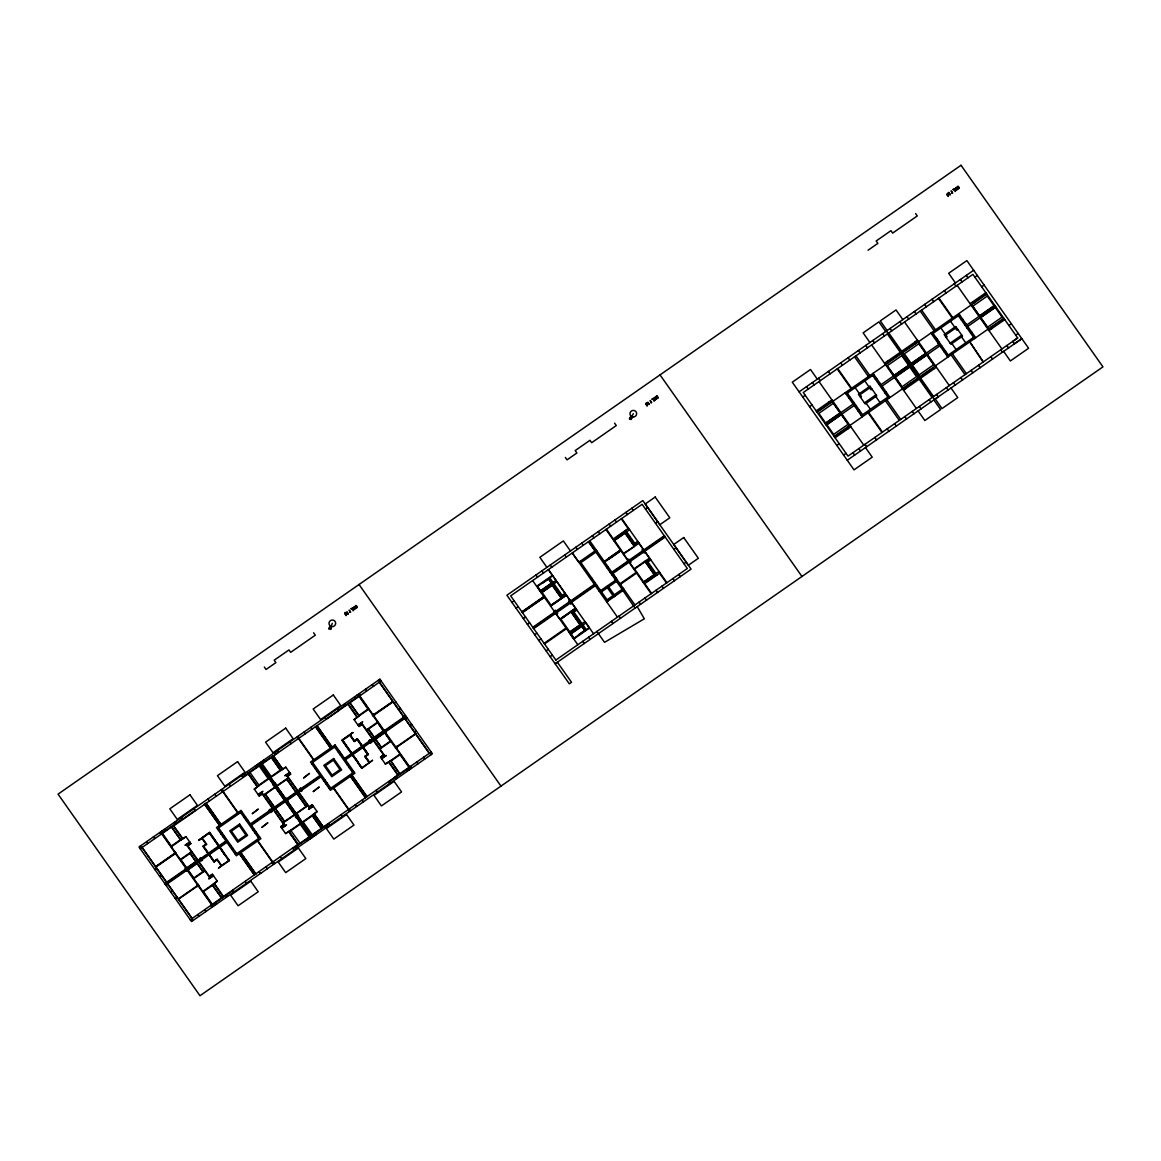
<?xml version="1.0" encoding="UTF-8"?>
<svg xmlns="http://www.w3.org/2000/svg" width="1161" height="1161" viewBox="0 0 1161 1161"><rect width="100%" height="100%" fill="white"/><g stroke="black" fill="none" stroke-linecap="round" stroke-linejoin="round"><path stroke-width="1.5" d="M331.03 626.403L332.322 623.326M631.671 416.61L633.311 413.708M629.567 418.758C632.368 413.751 626.65 422.053 631.744 417.931C628.957 422.938 634.646 414.622 629.567 418.758M352.567 607.885L350.941 608.741L352.668 609.293M653.556 398.252L651.931 399.123L653.658 399.66M954.531 188.633L952.92 189.49L954.647 190.041M868.036 250.239L877.876 243.375L876.178 240.966L890.951 230.676L892.649 233.085L917.263 215.946L915.565 213.522M950.162 194.932L948.827 192.349L950.061 194.584L947.666 193.147L948.102 195.948C943.922 190.143 950.293 200.563 947.884 193.553M154.906 838.489L153.237 837.052M139.944 848.314L141.323 847.356L140.379 846.006M160.697 834.106L182.379 818.882M221.925 791.352L223.101 790.525M242.765 776.84L244.652 775.519L243.839 774.387L245.029 773.56L245.827 774.706L273.111 755.695L282.631 769.162L285.737 767.073L290.714 774.14L287.347 776.491M297.796 738.512L298.987 737.685M338.519 710.14L359.083 695.831M380.837 680.549L379.458 681.507L378.501 680.157M275.128 754.403L276.303 753.576M360.316 695.076L359.126 695.903L358.285 694.684L359.46 693.872L360.49 695.323M140.234 848.72L162.018 833.627L175.34 852.406M273.343 756.014L359.083 696.411L368.008 709.11L358.909 715.452L349.969 702.768M381.113 680.941L359.417 696.15L372.681 714.973M173.802 825.819L248.193 773.995M799.087 391.837L973.673 270.252M802.744 397.033L805.212 395.32M974.863 277.16L977.33 275.447M645.487 509.069L647.707 507.517M511.928 602.356L514.149 600.817M536.672 586.32L552.418 575.334L548.384 569.601L570.515 601.035L594.388 584.375M540.228 591.384L537.441 586.436L548.703 578.599L551.867 583.098M542.463 583.243L548.543 579.005L551.431 583.098L540.678 590.586M170.957 846.34L182.19 838.532M259.048 784.996L268.162 778.654L259.222 765.97L248.469 773.458L257.553 786.447M596.29 550.067L578.817 562.243L572.271 552.955L617.463 617.144M171.248 846.746L185.891 836.544L190.912 843.655L187.487 846.05M357.124 717.28L368.574 709.313M257.278 786.897L254.215 789.016L259.208 796.098L262.575 793.747M258.903 785.765L254.361 789.219M281.006 770.367L285.867 767.261M358.764 716.221L354.163 719.704M628.594 528.299L613.298 538.951L606.405 529.169M186.065 836.776L181.218 839.795M625.286 531.216L615.867 537.761L616.622 538.835M597.146 551.272L580.892 562.592L580.036 561.387L607.943 601.021M552.941 582.343L540.692 591.065M516.006 608.146L518.227 606.608M553.028 582.459L555.988 580.398M613.864 540.75L626.04 532.275M626.635 531.796L629.596 529.735M625.024 533.102L614.517 540.416L623.805 553.797M541.186 592.734L552.331 585.086M553.986 583.809L556.946 581.748M542.042 592.429L552.244 585.318M809.536 406.698L812.003 404.971M981.669 286.811L984.122 285.098M189.751 842.015L185.02 845.31L189.925 842.262M258.047 794.458L262.908 791.352L258.177 794.646M289.568 772.5L284.837 775.795L289.728 772.747M357.864 724.943L362.725 721.837L357.994 725.132M174.411 853.596L155.661 866.657L142.164 847.486M392.795 701.505L374.045 714.566L392.868 701.563M155.69 866.745L174.469 853.669M521.928 611.847L543.885 596.551M155.893 867.035L174.731 854.032M374.292 714.929L393.071 701.854M522.015 611.963L543.958 596.681L544.393 597.276L522.435 612.573M187.342 845.847L190.767 843.466M259.034 795.851L262.444 793.558M287.202 776.303L290.584 773.952M358.836 726.336L362.305 724M522.348 612.457L544.306 597.16M362.435 724.203L359.01 726.583L354.032 719.515L357.08 717.382L347.894 704.176M156.619 868.21L155.139 869.894M393.927 702.942L396.032 702.129M198.647 840.071L209.56 832.466L218.965 845.847M352.973 732.591L342.06 740.181L351.478 753.562L341.944 740.167L352.915 732.518L350.143 734.986L354.323 740.921L357.298 738.744L362.377 745.957M198.85 840.361L201.883 838.242L206.063 844.178L202.986 846.224L208.066 853.437M219.922 847.196L224.813 854.757L209.459 832.959L202.174 838.039L206.687 844.294L203.726 846.34M986.777 294.081L918.453 341.769L917.451 340.347L914.694 342.263L915.652 343.612M816.168 410.892L831.929 399.906M884.537 363.262L900.297 352.291M901.691 351.319L917.451 340.347M970.074 303.703L985.82 292.732M655.515 523.306L657.721 521.753M816.778 411.763L829.781 402.707M887.904 362.217L900.907 353.162M902.315 352.189L915.318 343.134M973.44 302.658L986.444 293.602M217.804 829.433L219.023 828.577M241.082 813.208L242.315 812.352M311.845 763.923L313.078 763.067M335.137 747.699L336.371 746.842M817.112 412.242L885.538 364.685M885.495 364.627L901.241 353.641M902.648 352.668L918.409 341.697M620.424 550.067L608.654 558.252L609.133 558.92L620.859 550.662M604.271 561.402L620.467 550.125M523.306 618.523L525.527 616.984M604.692 562.011L620.903 550.735M873.899 374.597L846.079 393.971L847.298 393.115L862.536 414.753M931.79 334.266L959.625 314.892M180.274 859.561L191.492 851.739M366.528 729.848L377.601 722.127M191.507 851.913L189.954 853.001L196.122 861.752M366.6 729.964L368.168 728.89L374.321 737.641M180.55 859.953L191.768 852.145M634.806 543.392L637.766 541.331M562.127 595.375L565.088 593.315L552.738 575.783L549.777 577.844L562.809 596.362L565.77 594.301L593.576 633.775M633.79 545.568L638.463 542.318M159.565 876.163L161.655 875.35M400.443 708.399L398.963 710.082M623.544 553.434L634.399 546.425L624.966 533.03M203.102 846.238L206.556 844.265M221.025 834.019L222.259 833.148M244.318 817.794L245.551 816.938M315.081 768.509L316.3 767.653M338.359 752.284L339.592 751.428M354.236 741.415L357.486 739.151M362.014 746.218L357.182 739.368L354.207 741.545L349.853 735.189L342.568 740.268L357.907 762.066L352.422 754.911M561.111 597.552L562.185 596.798L552.607 583.185L543.188 589.744L543.928 590.804M623.312 554.145L639.072 543.174M551.054 605.229L561.431 598.017M551.069 605.273L556.67 601.92M875.409 379.342L876.642 378.486M934.532 338.17L935.766 337.314L939.162 342.132L937.943 342.988M550.648 606.173L566.408 595.187L552.244 604.46M849.155 398.354L850.389 397.497M961.468 320.131L962.701 319.275M606.826 567.627L608.059 566.771M590.702 579.15L591.936 578.294M527.384 624.313L529.605 622.775M223.086 836.936L224.305 836.08M246.379 820.711L247.598 819.855M317.127 771.426L318.361 770.57M340.42 755.216L341.653 754.36M878.804 384.175L880.038 383.319M860.432 397.178L861.418 396.496L860.098 394.609L869.705 387.919L871.026 389.806L872.013 389.109M946.157 337.474L947.144 336.792L945.823 334.905L955.416 328.215L956.751 330.101L957.738 329.405M852.551 403.186L853.785 402.316M964.864 324.949L966.097 324.093M554.131 611.107L555.422 610.207L557.599 613.313L556.308 614.213L559.791 619.147L575.551 608.175L572.068 603.241L570.777 604.141L570.153 603.241L556.975 612.413M569.891 600.135L568.6 601.035L569.224 601.935L556.046 611.107M627.448 560.037L628.74 559.138L630.931 562.243L629.639 563.143M643.209 549.066L641.96 549.937L642.584 550.836L629.378 560.037M186.224 867.862L185.034 868.675L186.732 871.098L187.922 870.271M383.551 730.429L384.654 729.659L386.352 732.069L385.249 732.838M593.924 583.707L595.158 582.851M610.309 572.576L611.542 571.72M166.647 882.273L185.412 869.212M186.587 868.384L199.982 859.053M201.172 858.24L225.931 840.985M250.457 823.904L269.468 810.668M270.644 809.841L283.995 800.553M286.448 798.841L299.799 789.553M300.975 788.725L319.986 775.49M344.512 758.409L369.271 741.153M370.461 740.341L383.856 731.009M385.031 730.182L403.796 717.121M532.797 627.303L554.74 611.992M611.876 572.199L628.086 560.937M643.833 549.937L664.266 535.743M825.123 423.605L853.175 404.072M880.996 384.683L909.252 365.018M938.901 344.367L909.948 364.525L910.964 365.976L939.917 345.804M966.721 324.978L994.774 305.445M165.53 884L166.691 883.187M167.097 882.897L226.38 841.609M250.892 824.542L320.421 776.114M344.948 759.033L369.72 741.792M404.231 717.745L370.896 740.965L406.132 716.497M404.638 717.469L405.799 716.656M533.233 627.912L555.19 612.616M570.951 601.645L594.838 584.999L533.291 627.999M612.311 572.823L628.507 561.547M644.268 550.561L664.731 536.309M165.254 884.261L226.439 841.71M250.965 824.629L320.494 776.216M345.02 759.134L369.779 741.879M612.384 572.924L664.803 536.411M167.605 883.623L186.355 870.561M187.545 869.734L200.94 860.417M202.116 859.59L226.888 842.335M251.415 825.253L270.411 812.018M271.601 811.205L273.488 809.885M284.938 801.903L273.793 809.667L282.907 822.627L294.662 814.456L285.911 802.019M287.406 800.19L298.551 792.426M300.743 790.902L298.856 792.223L309.145 806.779M301.933 790.075L320.929 776.84M345.456 759.758L370.228 742.503M371.404 741.69L384.799 732.359M385.989 731.532L404.739 718.47M533.726 628.609L555.684 613.313M571.444 602.341L595.332 585.695M612.805 573.534L629.001 562.243M630.292 561.343L643.513 552.143L644.152 553.042L645.255 552.259L649.405 558.151M644.761 551.272L665.224 537.021M826.139 425.057L854.191 405.508M882.026 386.134L910.268 366.455M967.737 326.43L995.804 306.896M595.68 586.203L596.914 585.347M611.92 574.884L613.153 574.027L616.636 578.976L615.403 579.832M854.83 406.408L856.063 405.552M967.142 328.171L968.361 327.315M881.75 388.369L882.984 387.498M940.889 347.183L942.108 346.326M864.452 402.867L876.018 394.813L875.104 395.596M950.162 343.163L961.743 335.108M229.747 846.398L230.966 845.542M253.025 830.173L254.259 829.317M323.788 780.889L325.022 780.032M347.081 764.664L348.315 763.807M534.699 634.69L536.904 633.151M599.163 591.152L600.397 590.281M615.649 580.181L600.629 590.63L601.485 591.849L616.506 581.385M858.226 411.241L859.459 410.384M970.538 333.004L971.772 332.148M575.58 608.219L561.953 618.262M885.146 393.187L886.38 392.331M944.285 352.001L945.518 351.144M571.183 611.862L560.821 619.089L565.871 614.982M172.278 890.443L170.798 892.127M362.958 747.568L367.79 754.418L364.714 756.464L369.213 762.704L361.927 767.784L360.766 766.753L361.84 768.277M571.517 612.326L572.591 611.571L582.183 625.184L572.75 631.744L572.01 630.684M576.175 609.075L573.229 611.136L586.261 629.654L589.222 627.593L585.971 622.964L583.011 625.039M633.775 569.035L649.536 558.049M213.914 861.593L217.165 859.329M231.794 849.315L233.027 848.459M255.086 833.09L256.32 832.234M325.849 783.806L327.083 782.949M349.142 767.595L350.375 766.739M364.83 756.479L368.081 754.215M409.717 725.349L411.807 724.537M634.545 569.05L645.124 561.677M357.675 762.516L360.563 766.608M645.472 562.156L650.145 558.905M573.911 612.123L576.872 610.062M193.437 878.267L204.67 870.445M647.867 561.953L650.828 559.892M204.786 870.779L203.233 871.867L197.065 863.102M379.879 748.83L381.447 747.742L375.279 738.991M193.713 878.659L204.946 870.852M379.966 748.947L391.054 741.24M619.989 583.736L636.184 572.446M861.302 415.609L887.889 397.077M947.028 355.905L973.615 337.387M538.777 640.48L540.982 638.942M620.424 584.331L636.62 573.055M935.374 365.802L987.996 329.158M235.03 853.901L236.263 853.045M258.322 837.676L259.542 836.82M329.071 788.392L330.304 787.535M352.363 772.181L353.597 771.325M834.149 436.42L918.278 377.833M919.672 376.846L935.432 365.875M1003.801 318.259L988.04 329.231L988.998 330.58L1004.758 319.609M834.483 436.899L847.486 427.843M918.612 378.312L905.275 386.889L906.219 388.238L903.461 390.154L919.222 379.183M920.005 377.34L933.009 368.284M991.146 327.794L1004.134 318.738M673.931 549.472L676.152 547.934M835.093 437.77L850.853 426.798M920.629 378.21L936.376 367.224M229.327 860.562L228.267 859.038L228.833 860.475L221.548 865.555L217.18 859.198L214.234 861.259L209.386 854.525M363.335 747.307L368.414 754.519L365.338 756.566L369.517 762.501L372.536 760.397M175.209 898.411L177.314 897.598M416.219 730.82L414.738 732.489M208.965 876.54L212.376 874.16L213.537 875.815L208.675 878.906L213.363 875.568L217.354 881.243L202.74 891.488M284.053 824.252L280.672 826.603L285.664 833.671L300.655 823.294L296.635 817.576M308.826 806.997L312.193 804.646L317.171 811.728L314.123 813.846L323.368 826.98M383.914 754.708L380.489 757.088L385.467 764.156L400.081 754.055M544.088 643.339L566.046 628.043L566.481 628.652L544.524 643.949M209.096 876.744L212.55 874.407M280.817 826.792L284.184 824.441M308.957 807.2L312.367 804.892M380.619 757.277L384.044 754.897M607.087 599.802L623.341 588.496L624.197 589.701L606.71 601.877M623.341 588.496L622.107 589.353L588.511 541.636L595.056 550.924M197.094 885.814L178.315 898.89L155.966 867.093M396.67 746.712L415.507 733.708M197.355 886.177L178.518 899.18L192.087 918.409M396.931 747.074L415.711 733.999M281.659 827.996L286.564 824.949L281.833 828.243M313.209 806.097L308.478 809.391L313.354 806.285M381.476 758.481L386.366 755.434L381.65 758.728M836.791 445.403L839.258 443.676M1008.909 325.515L1011.376 323.803M569.833 631.889L580.036 624.792M569.253 632.6L580.34 624.879L570.907 611.47M582.053 623.689L585.013 621.628M643.745 581.937L654.253 574.622L644.863 561.3M643.223 582.43L655.385 573.955M656.038 573.563L658.998 571.502L660.014 572.924L644.718 583.577L651.597 593.373M546.076 650.857L548.297 649.318M583.098 625.155L570.211 633.95L573.781 639.014L589.527 628.043M571.11 633.804L581.864 626.316L584.738 630.408L578.657 634.646L579.107 635.299M656.139 575.014L646.721 581.574L645.966 580.515M217.223 881.039L212.724 884.537M285.519 833.482L290.366 830.463M317.04 811.524L312.44 815.022M385.336 763.967L390.183 760.948M203.03 891.88L214.248 884.058M291.106 830.536L300.22 824.194L309.145 836.892L298.043 844.657L288.784 831.595L297.782 844.439L212.318 904.332L203.378 891.633M573.984 637.897L574.942 638.202M570.661 633.63L573.911 638.245L585.173 630.408L582.009 625.91M550.154 656.647L552.36 655.109M683.96 563.724L686.18 562.171M843.597 455.054L846.05 453.341M1015.715 335.181L1018.168 333.454M1017.675 337.967L848.009 456.128L803.252 392.534L972.903 274.373L1017.675 337.967L1012.755 341.392L1014.453 343.801L1021.84 338.664L935.244 398.963L942.006 408.57L957.767 397.599L951.004 387.992M555.843 660.058L687.327 568.484L642.12 504.295L510.666 595.869L555.858 660.043M847.254 460.249L938.233 396.888L936.535 394.479M397.599 774.924L394.725 777.217M190.273 919.802L211.97 904.593L198.792 885.712M394.769 777.26L312.178 834.774L303.239 822.09L312.353 815.748L321.278 828.432M431.166 752.038L409.383 767.116L396.046 748.337M211.084 905.667L232.868 890.603M410.704 766.637L409.514 767.465L410.37 768.669L411.545 767.856L410.53 766.405M190.564 920.194L191.942 919.236L192.886 920.586M272.414 863.058L273.59 862.246M293.254 848.546L328.621 823.918M348.285 810.218L349.476 809.391M389.008 781.861L409.572 767.537L410.37 768.669M431.442 752.43L430.063 753.387L431.021 754.752M953.268 189.519L954.864 189.809M652.279 399.137L653.614 399.384M351.29 608.77L352.9 609.061M955.14 189.882C956.62 191.623 953.907 192.16 955.372 190.346M654.151 399.515C655.689 401.198 652.642 401.793 654.412 400.008M353.162 609.133C354.744 610.701 351.768 611.47 353.408 609.612M955.837 189.591A1.974 1.945 -26.4 0 0 956.301 189.998L957.245 189.258M956.287 190.201L957.52 189.287M655.297 399.819L656.531 398.92M356.108 607.885L357.095 607.363M958.086 188.648L959.044 188.009M657.097 398.267L658.069 397.701M356.354 606.086L355.179 606.579M354.134 609.003L355.266 608.509M956.533 188.097L955.358 188.575M958.333 186.848L957.157 187.327M655.544 397.715L654.369 398.208M655.109 399.355L656.27 398.92M657.547 396.699L656.604 396.133L656.168 396.946M354.7 607.493L354.831 607.653A2.54 2.496 -26.4 0 0 354.555 607.348L353.379 607.827M656.038 397.875L655.907 397.701A1.785 1.756 -26.4 0 0 655.109 397.12L654.093 398.223M957.419 188.358L957.506 188.474A2.148 2.119 -26.4 0 0 957.999 188.909L959.32 187.995M356.848 606.245L356.717 606.071A1.8 1.771 -26.4 0 0 355.919 605.491L354.903 606.593M355.44 607.609L355.527 607.711A2.148 2.119 -26.4 0 0 356.035 608.161L357.341 607.247M353.641 608.872L353.728 608.974A2.133 2.09 -26.4 0 0 354.236 609.409L355.542 608.495M958.826 186.994L958.768 186.936A1.8 1.771 -26.4 0 0 957.898 186.239L956.882 187.342M656.415 397.962L656.516 398.092A2.148 2.119 -26.4 0 0 657.024 398.542L658.345 397.701M355.048 607.493L354.918 607.334A1.785 1.756 -26.4 0 0 354.12 606.739L353.104 607.842M957.027 188.256L956.969 188.184A1.785 1.756 -26.4 0 0 956.098 187.501L955.082 188.59M272.791 755.927L282.326 769.38M282.167 769.308L272.995 756.362L262.241 763.865L271.181 776.549L280.294 770.207L271.355 757.509M289.06 831.378L298.333 844.453M570.443 550.967L563.375 540.924L539.85 557.324L546.918 567.366M966.286 275.389L967.984 277.813M960.379 279.511L962.077 281.92M1006.834 345.499L1008.546 347.923M972.816 301.787L973.774 303.137M990.797 327.315L991.755 328.665M971.51 304.704L979.521 316.082M980.537 317.534L988.533 328.897M955.445 282.936L948.653 273.285L966.866 260.601L1028.602 348.256L1010.375 360.955L1003.612 351.348M957.143 285.345L979.028 316.416M980.044 317.867L1001.914 348.939M954.226 283.792L955.924 286.201M1000.695 349.795L1002.393 352.204M944.372 290.656L946.07 293.065M990.841 356.645L992.539 359.054M958.768 313.688L975.704 337.735L974.471 338.591L958.391 315.748M938.944 298.029L952.862 317.809M938.451 298.377L952.368 318.143M950.54 321.22L954.748 327.213M961.54 336.864L965.763 342.858M932.036 299.248L933.734 301.657M978.491 365.251L980.189 367.66M924.649 304.385L926.347 306.809M971.104 370.388L972.802 372.812M940.889 327.939L945.098 333.933M951.889 343.583L956.113 349.577M921.616 310.089L935.534 329.869M952.47 353.916L966.387 373.682M920.223 311.061L934.141 330.841M951.077 354.874L964.994 374.655M933.023 333.41L948.261 355.048M930.948 333.062L947.869 357.109M914.375 311.54L916.073 313.963M960.844 377.543L962.542 379.952M906.988 316.692L908.686 319.101M953.457 382.68L955.155 385.104M902.837 319.58L896.045 309.929L880.285 320.9L887.077 330.551M904.535 321.989L926.405 353.06M949.306 385.583L927.421 354.511L912.386 365.178L919.178 374.843L933.691 364.728L926.899 355.077M917.916 342.045L925.912 353.408M926.928 354.86L934.939 366.223M932.675 367.79L933.633 369.154M899.92 321.612L901.618 324.035M946.375 387.614L948.073 390.023M890.066 328.476L891.764 330.885M910.645 364.032L888.775 332.975L887.381 333.947L932.138 397.526M911.675 365.483L933.546 396.554M886.38 331.045L934.547 399.457M885.683 331.538L878.877 321.873L863.131 332.859L869.923 342.51M933.836 399.935L940.599 409.543L924.853 420.514L918.09 410.921M882.694 333.613L884.392 336.022M929.148 399.616L930.846 402.025M872.84 340.478L874.538 342.887M887.294 361.347L888.252 362.696M919.309 406.466L921.007 408.875M885.988 364.278L893.985 375.642M895 377.093L903.011 388.456M871.621 344.919L893.491 375.99M894.507 377.441L916.392 408.498M865.772 345.397L867.47 347.807M912.241 411.4L913.939 413.809M858.385 350.549L860.083 352.959M904.84 416.538L906.552 418.947M873.043 373.392L889.979 397.439M872.666 375.453L888.745 398.296M855.933 355.846L869.85 375.613M886.772 399.66L900.689 419.426M854.54 356.819L868.457 376.585M885.379 400.632L899.296 420.398M864.814 380.924L869.023 386.918M875.829 396.569L880.038 402.548M848.11 357.704L849.808 360.113M894.58 423.692L896.277 426.102M840.724 362.842L842.422 365.251M887.193 428.83L888.891 431.253M855.164 387.643L859.372 393.637M866.179 403.288L870.387 409.282M837.705 368.53L851.623 388.311M868.559 412.344L882.476 432.124M837.212 368.879L851.129 388.645M868.065 412.692L881.983 432.458M845.223 392.766L862.144 416.814M828.373 371.433L830.071 373.857M874.843 437.436L876.54 439.845M818.534 378.297L820.232 380.706M865.003 444.3L866.701 446.709M817.3 379.154L810.509 369.503L792.295 382.187L854.017 469.857L872.23 457.158L865.467 447.565M818.998 381.563L840.883 412.634M863.769 445.142L841.899 414.085L826.85 424.752L833.656 434.403L848.169 424.302L841.362 414.637M832.379 401.604L840.39 412.968M841.406 414.419L849.417 425.782M829.172 401.837L830.115 403.186M847.153 427.364L848.096 428.714M812.381 382.579L814.079 384.988M858.85 448.581L860.548 450.99M806.474 386.7L808.172 389.109M852.943 452.688L854.641 455.112M660.029 374.887L801.961 576.495M654.717 398.905L654.731 398.92A2.424 2.38 -26.4 0 1 654.441 398.383M614.575 423.155L616.273 425.565L591.66 442.704L589.962 440.295L575.188 450.584L576.886 452.993L567.047 459.858L565.349 457.449M678.75 574.463L680.273 576.625M631.816 508.242L633.34 510.419M672.843 578.57L674.367 580.747M625.895 512.364L627.433 514.526M621.701 518.517L666.907 582.706M638.927 543.275L643.063 549.153M621.295 518.807L628.174 528.589M659.593 573.215L666.487 582.996M625.634 530.359L635.502 544.378M647.185 560.966L657.053 574.985M624.995 530.809L634.864 544.814M646.546 561.416L656.415 575.435M625.097 532.928L633.935 545.467M645.618 562.069L654.441 574.608M661.973 586.145L663.497 588.322M615.04 519.925L616.564 522.102M656.067 590.252L657.59 592.429M609.119 524.046L610.657 526.209M634.283 568.687L643.716 582.082M623.602 553.942L627.738 559.834M629.93 562.94L634.066 568.832M605.94 529.489L651.147 593.692M598.263 531.607L599.787 533.784M644.979 597.973L646.517 600.15M592.357 535.729L593.881 537.891M639.072 602.095L640.596 604.257M589.744 540.779L634.936 604.968M622.964 590.557L635.067 608.117M581.763 543.101L583.301 545.264M607.769 585.666L615.083 596.043M606.55 586.523L613.85 596.899M575.856 547.208L577.38 549.385M619.016 616.056L620.54 618.232M564.739 554.943L566.278 557.12M611.412 621.353L612.935 623.53M550.227 565.073L551.751 567.236M596.885 631.468L604.547 642.352L644.326 618.798L637.215 606.593M548.558 578.759L551.635 583.127M581.893 626.113L584.97 630.481M552.273 584.999L561.706 598.408M552.157 585.202L561.271 598.133M571.023 611.978L580.123 624.908M541.926 570.835L543.464 573.012M588.656 637.2L590.18 639.377M536.019 574.956L537.543 577.133M582.749 641.322L584.273 643.499M537.587 586.465L540.634 590.804M541.897 592.226L551.359 605.679M560.502 618.653L569.964 632.106M570.893 633.775L573.969 638.144M532.623 580.573L577.815 644.747M359.039 584.505L500.971 786.113M353.742 608.553L353.728 608.524A2.424 2.38 -26.4 0 1 353.452 608.016M429.381 753.271L379.328 682.189L429.236 753.257M373.726 686.093L372.042 684.656M423.765 757.175L424.563 759.236M365.642 689.112L366.441 691.172M418.163 763.706L416.48 762.255M359.721 695.947L373.044 714.726M373.857 715.887L383.914 730.167M385.539 732.635L395.683 746.871L396.409 746.349L397.236 747.51L395.857 748.468L373.421 716.192M396.423 748.076L409.673 766.913M313.586 632.774L315.299 635.183L290.671 652.337L288.973 649.928L274.199 660.203L275.897 662.626L266.058 669.476L264.36 667.067M358.314 696.368L356.848 695.236M408.803 768.074L409.369 769.83M354.787 696.673L355.353 698.429M407.293 771.267L405.842 770.135M349.838 702.855L358.967 715.815M390.633 760.803L399.761 773.777L390.967 760.992L400.081 754.65L409.006 767.334L397.86 775.142L388.514 762.037M348.198 703.972L357.414 717.077M361.419 722.752L385.002 756.101M388.92 761.819L398.15 774.938M361.042 723.013L362 724.217M362.072 724.449L372.405 738.976M373.276 740.384L383.609 754.911M383.681 755.158L384.639 756.362M359.402 724.217L360.215 725.378M382.042 756.362L382.854 757.523M345.688 705.148L344.89 704.016L343.7 704.843L344.512 705.975M396.177 776.869L396.975 778.001L395.799 778.828L395.001 777.696M388.79 781.542L389.588 783.602M337.067 709.008L338.751 710.474L325.936 719.37L325.153 717.309M372.492 760.324L361.811 768.393L352.349 754.955M357.283 738.86L362.305 746.015M363.262 747.365L368.284 754.505M357.167 739.484L361.942 746.262M362.885 747.626L367.66 754.403M350.274 735.015L354.352 740.805M365.454 756.58L369.532 762.371M342.684 740.297L351.841 753.3M352.799 754.65L361.956 767.653M377.659 791.904L375.99 790.452M317.069 725.683L332.09 747.016M351.972 775.258L366.992 796.606M316.895 725.756L331.944 747.133M351.827 775.359L366.861 796.722M316.213 726.235L331.349 747.539M351.13 775.838L366.266 797.143M315.618 726.655L330.667 748.018M350.535 776.259L365.584 797.622M315.487 726.771L330.508 748.119M350.39 776.361L365.425 797.694M312.353 728.832L310.684 727.396M362.406 799.914L363.19 801.975M304.284 731.851L305.067 733.912M356.79 806.445L355.121 804.994M299.204 737.99L298.188 736.538L296.998 737.366L298.029 738.817M349.258 809.086L350.274 810.538L349.084 811.35L348.068 809.899M298.798 738.367L313.847 759.729M333.729 787.971L348.764 809.333M298.508 738.57L313.543 759.933M333.425 788.174L348.474 809.536M291.164 743.591L289.481 742.155M341.203 814.674L342.002 816.734M277.566 750.456L278.364 752.517M330.087 825.036L328.403 823.599M276.478 753.823L275.462 752.372L274.272 753.199L275.302 754.65M326.749 825.224L327.547 826.356L326.372 827.183L325.559 826.037M288.349 773.705L289.162 774.866M310.988 805.85L311.801 807.011M273.43 756.058L282.689 769.206L270.731 777.449L274.765 783.167M286.622 774.837L287.522 776.085M287.638 776.288L297.927 790.844M309.247 806.982L310.161 808.23M286.201 775.127L288.276 777.826L276.536 785.997L275.433 784.43M297.608 791.076L288.479 778.117L276.739 786.287L285.49 798.724M298.435 792.513L307.68 805.386L295.939 813.556L287.188 801.134M309.842 808.448L307.883 805.676L296.142 813.846L297.245 815.414M286.985 779.263L296.055 792.15M296.998 793.5L306.083 806.387M271.485 757.422L280.614 770.396M286.854 779.365L295.924 792.252M296.926 793.558L305.996 806.445M312.294 815.37L321.423 828.344M264.969 761.369L263.518 760.237M315.458 833.09L316.024 834.832M261.443 761.689L262.009 763.43M313.963 836.268L312.498 835.136M261.689 763.662L260.877 762.516L258.424 764.243L259.222 765.375M312.178 835.369L312.977 836.515L310.509 838.227L309.711 837.081M275.578 784.328L276.637 785.823M276.942 786.258L285.635 798.623M287.333 801.032L296.04 813.382M296.345 813.817L297.39 815.312M298.203 816.473L302.237 822.191L314.123 813.919L323.309 827.053M261.094 764.069L274.62 783.269M298.058 816.575L311.569 835.76M259.44 763.082L311.961 837.662M259.817 764.968L273.328 784.168M274.156 785.329L275.259 786.897L263.503 795.067L261.559 792.295M284.213 799.61L275.462 787.187L263.707 795.358L272.966 808.23M295.968 816.314L294.865 814.746L283.11 822.917L285.2 825.616M296.781 817.475L310.292 836.66M273.183 784.27L269.163 778.552L257.263 786.824L247.786 773.342M273.996 785.431L275.055 786.926M275.36 787.361L284.053 799.711M285.766 802.135L294.459 814.485M294.763 814.92L295.823 816.415M258.888 765.607L257.437 764.475M309.377 837.313L309.943 839.069M255.362 765.912L255.942 767.668M307.883 840.506L306.431 839.374M249.978 772.399L259.106 785.373M265.448 794.269L274.518 807.156M275.476 808.506L284.547 821.393M290.772 830.362L300.046 843.234M265.318 794.356L274.388 807.243M275.346 808.593L284.416 821.48M261.24 792.528L262.139 793.761M262.255 793.964L272.545 808.535M273.474 809.899L283.748 824.455M283.864 824.673L284.779 825.906M259.6 793.732L260.412 794.893M282.225 825.877L283.037 827.038M296.316 846.413L297.114 847.545L295.939 848.372L295.141 847.24M242.983 777.144L241.314 775.708M293.036 848.227L293.82 850.287M229.399 784.009L230.183 786.07M281.905 858.589L280.236 857.152M223.318 790.844L222.302 789.393L221.127 790.22L222.143 791.671M273.372 861.926L274.388 863.378L273.212 864.205L272.196 862.754M222.927 791.207L237.961 812.569M257.844 840.811L272.879 862.173M222.622 791.41L237.671 812.787M257.553 841.014L272.588 862.376M216.28 795.749L214.596 794.313M266.319 866.832L267.117 868.892M208.196 798.768L208.995 800.829M260.717 873.348L259.034 871.911M220.996 824.397L205.976 803.049L220.851 824.499M240.878 852.624L255.913 873.972M240.733 852.725L255.768 874.088M205.12 803.615L220.256 824.905M240.037 853.204L255.188 874.509M204.539 804.022L219.574 825.384L204.394 804.138M239.456 853.625L254.491 874.988M239.311 853.727L254.332 875.06M245.45 881.373L246.248 883.434M193.727 808.84L195.411 810.291L182.611 819.216L181.813 817.141M219.037 845.788L209.575 832.35L198.908 840.433M219.995 847.138L229.457 860.577L218.428 868.152L221.243 865.758L217.063 859.822L214.088 861.999L209.009 854.786M209.444 833.09L218.602 846.093M219.545 847.443L228.702 860.461M203.61 846.325L208.501 853.132M203.306 846.529L208.138 853.379M209.082 854.743L214.117 861.883M234.319 891.735L232.65 890.284M176.399 823.062L175.601 821.915L174.411 822.743L175.224 823.875M226.888 894.768L227.687 895.9L226.511 896.727L225.698 895.595M188.546 843.22L189.359 844.381M211.171 875.365L211.984 876.526M182.843 838.663L173.54 825.602L162.38 833.409L171.32 846.093M186.761 844.395L187.719 845.6M187.777 845.832L198.11 860.359M198.995 861.767L209.328 876.294M209.386 876.54L210.344 877.745M214.306 883.361L223.492 896.568M173.236 825.819L182.466 838.924M186.384 844.642L209.981 877.992M213.972 883.666L223.202 896.771M171.625 826.966L180.753 839.94M212.434 884.929L221.562 897.888L212.492 885.292M171.494 827.067L180.434 839.751M190.012 853.364L195.788 861.578L186.674 867.92L180.898 859.706M202.899 871.679L197.123 863.479L188.024 869.821L193.8 878.021M165.559 830.608L164.093 829.476M216.033 902.329L216.614 904.071M162.032 830.928L162.598 832.669M214.538 905.507L213.087 904.375M161.872 833.279L161.031 832.074L159.841 832.887L160.857 834.338M176.124 853.596L197.98 884.551M212.26 904.854L213.116 906.059L211.926 906.886L210.91 905.435M161.713 833.845L174.977 852.667M175.717 853.872L185.847 868.109M187.472 870.576L197.53 884.871M198.342 886.017L211.679 904.796M204.96 909.571L205.744 911.632M146.837 841.507L147.621 843.568M199.344 916.087L197.675 914.65M142.019 847.472L192.058 918.554M313.833 814.122L323.019 827.256M313.847 814.296L322.932 827.285M248.106 773.11L257.568 786.621M655.892 396.917L656.894 395.901A1.8 1.771 -26.4 0 1 657.677 396.467M655.312 399.631A1.974 1.945 -26.4 0 1 654.848 399.21M349.766 612.137C352.741 613.632 346.413 606.884 350.448 612.181L349.766 612.137M650.755 402.519C653.73 403.999 647.403 397.251 651.437 402.562L650.755 402.519M951.744 192.886C954.719 194.38 948.392 187.632 952.426 192.929L951.744 192.886M329.782 626.795L328.868 628.957L331.262 627.695C329.085 632.992 333.758 624.081 329.202 628.769L329.782 626.795M557.382 662.22L555.161 663.773L506.907 595.23L642.817 500.58L691.071 569.122L555.161 663.773L569.311 683.814L571.517 682.276L557.382 662.22M961.018 165.268L58.05 794.139L199.982 995.732L1102.95 366.861L961.018 165.268M344.657 613.124L346.094 615.635L345.92 612.805C351.696 617.449 344.004 607.943 348.082 613.835L345.702 612.398L346.138 615.199L344.657 613.124M645.647 403.491L647.083 406.016L646.909 403.186C652.685 407.83 644.994 398.325 649.072 404.202L646.59 402.838L647.112 405.566L645.647 403.491M189.969 794.806L169.825 808.825L177.27 819.39L197.414 805.371L189.969 794.806M237.57 761.645L217.441 775.679L224.871 786.244L245.015 772.21L237.57 761.645M285.708 728.121L265.564 742.155L273.009 752.72L293.138 738.701L285.708 728.121M333.309 694.975L313.165 708.994L320.61 719.573L340.753 705.54L333.309 694.975M379.879 679.2L139.001 846.964L191.507 921.544L432.4 753.779L379.879 679.2M655.181 497.039L645.211 503.99L659.825 524.728L669.795 517.791L655.181 497.039M175.543 852.276L174.165 853.233L174.977 854.394L176.356 853.437L175.543 852.276M275.201 782.862L272.748 784.575L273.561 785.736L276.013 784.023L275.201 782.862M373.784 714.204L372.405 715.161L373.218 716.322L374.597 715.365L373.784 714.204M240.995 810.465L216.468 827.546L236.351 855.773L260.877 838.706L240.995 810.465M335.05 744.97L310.524 762.037L330.406 790.278L354.918 773.197L335.05 744.97M240.617 812.526L218.558 827.895L236.728 853.712L258.787 838.358L240.617 812.526M334.658 747.031L312.599 762.4L330.783 788.217L352.842 772.849L334.658 747.031M833.366 403.273L818.853 413.389L825.645 423.039L840.158 412.939L833.366 403.273M901.734 355.658L887.222 365.759L894.028 375.424L908.541 365.309L901.734 355.658M918.888 343.714L904.375 353.815L911.182 363.48L925.694 353.365L918.888 343.714M987.271 296.084L972.758 306.199L979.55 315.85L994.063 305.749L987.271 296.084M377.601 722.722L368.487 729.064L374.263 737.279L383.377 730.922L377.601 722.722M258.09 809.202L252.387 813.614L258.09 809.202M309.392 773.473L303.689 777.885L309.392 773.473M239.601 824.02L229.762 830.884L237.744 842.218L247.583 835.369L239.601 824.02M333.657 758.525L323.803 765.375L331.785 776.724L341.639 769.859L333.657 758.525M869.981 386.236L858.414 394.305L865.206 403.955L876.787 395.901L869.981 386.236M955.706 326.546L944.14 334.6L950.932 344.251L962.513 336.197L955.706 326.546M239.297 825.674L231.416 831.16L238.049 840.579L245.929 835.093L239.297 825.674M333.352 760.179L325.472 765.665L332.09 775.069L339.97 769.583L333.352 760.179M165.878 882.026L164.717 882.839L166.415 885.248L167.576 884.435L165.878 882.026M200.795 857.703L199.605 858.53L201.317 860.94L202.493 860.112L200.795 857.703M270.266 809.319L269.091 810.146L270.789 812.555L271.964 811.728L270.266 809.319M286.085 798.304L283.618 800.031L285.316 802.44L287.783 800.727L286.085 798.304M300.597 788.188L299.422 789.016L301.12 791.425L302.31 790.612L300.597 788.188M370.083 739.804L368.908 740.631L370.606 743.04L371.781 742.213L370.083 739.804M404.986 715.495L403.825 716.308L405.523 718.717L406.684 717.904L404.986 715.495M384.712 732.823L375.598 739.18L381.389 747.379L390.488 741.037L384.712 732.823M909.745 367.021L895.233 377.136L902.024 386.787L916.537 376.686L909.745 367.021M995.267 307.462L980.755 317.563L987.561 327.228L1002.074 317.113L995.267 307.462M267.698 822.873L261.994 827.271L267.698 822.873M319.014 787.129L313.31 791.541L319.014 787.129M683.727 537.543L673.772 544.48L688.386 565.233L698.356 558.281L683.727 537.543M969.783 341.842L983.207 361.956L969.783 341.842M198.168 884.421L196.789 885.379L197.617 886.54L198.995 885.582L198.168 884.421M297.84 815.007L295.373 816.72L296.186 817.881L298.653 816.168L297.84 815.007M250.791 881.184L230.647 895.204L238.078 905.769L258.221 891.75L250.791 881.184M298.392 848.023L278.248 862.057L285.693 872.622L305.836 858.589L298.392 848.023M346.515 814.5L326.372 828.533L333.817 839.098L353.96 825.079L346.515 814.5M394.116 781.353L373.987 795.372L381.418 805.937L401.561 791.918L394.116 781.353M632.847 416.988A3.367 3.309 -26.4 0 0 636.417 412.416A3.367 3.309 -26.4 0 0 630.67 411.705A3.367 3.309 -26.4 0 0 632.847 416.988M331.915 626.621A3.367 3.309 -26.4 0 0 335.413 621.991A3.367 3.309 -26.4 0 0 329.651 621.367A3.367 3.309 -26.4 0 0 331.915 626.621"/></g></svg>
